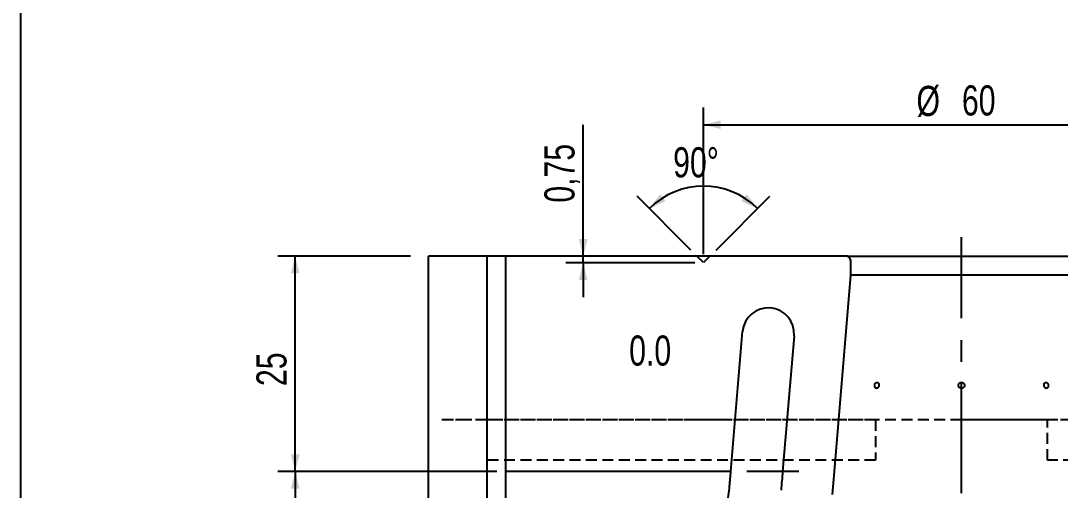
# Model space of a CAD drawing. Header units: millimetres. Extents: x 8 to 862, y 8 to 585.
# Drawn here: x 8 to 128.8, y 402.7 to 457.2 of the extents above; entities that cross this region are included whole.
import ezdxf

# ---------------------------------------------------------------- set-up
doc = ezdxf.new("R2010")
doc.units = ezdxf.units.MM
doc.linetypes.add('CENTERX2', pattern=[20.32, 12.7, -2.54, 2.54, -2.54])
doc.linetypes.add('HIDDEN', pattern=[1.905, 1.27, -0.635])
for name, color, linetype in [('CENTERLINE', 4, 'CENTERX2'), ('DIMENSIONS', 2, 'Continuous'), ('HIDDEN', 3, 'HIDDEN'), ('TEXT', 2, 'Continuous')]:
    doc.layers.add(name, color=color, linetype=linetype)
doc.layers.add('OUTLINE', color=7, linetype='Continuous', lineweight=25)
doc.styles.add('SLDTEXTSTYLE0', font='TXT', dxfattribs={"width": 0.75})
doc.dimstyles.new('SLDDIMSTYLE18', dxfattribs={"dimtxt": 3.5, "dimasz": 2, "dimexe": 0, "dimexo": 0.0625, "dimgap": 0.875, "dimtad": 1, "dimrnd": 1e-09, "dimdsep": 46, "dimtxsty": 'SLDTEXTSTYLE0', "dimsah": 1, "dimcen": 0.09, "dimadec": 0, "dimazin": 2, "dimtfac": 1, "dimtmove": 0, "dimatfit": 0, "dimfxl": 0, "dimfrac": 2, "dimtolj": 1, "dimtzin": 12, "dimarcsym": 0})
doc.dimstyles.new('SLDDIMSTYLE2', dxfattribs={"dimtxt": 3.5, "dimasz": 2, "dimexe": 0, "dimexo": 0.0625, "dimgap": 0.875, "dimtad": 1, "dimrnd": 1e-09, "dimzin": 12, "dimdsep": 46, "dimtxsty": 'SLDTEXTSTYLE0', "dimsah": 1, "dimcen": 0.09, "dimadec": 0, "dimazin": 3, "dimtfac": 1, "dimtofl": 0, "dimtmove": 0, "dimatfit": 3, "dimfxl": 0, "dimfrac": 2, "dimtolj": 1, "dimtzin": 12, "dimarcsym": 0})
doc.dimstyles.new('SLDDIMSTYLE8', dxfattribs={"dimtxt": 3.5, "dimasz": 2, "dimexe": 0, "dimexo": 0.0625, "dimgap": 0.875, "dimtad": 1, "dimdec": 4, "dimzin": 12, "dimdsep": 46, "dimtxsty": 'SLDTEXTSTYLE0', "dimsah": 1, "dimcen": 0.09, "dimazin": 3, "dimtfac": 1, "dimtofl": 0, "dimtmove": 0, "dimatfit": 3, "dimfxl": 0, "dimfrac": 2, "dimtolj": 1, "dimtzin": 12, "dimarcsym": 0})

# ---------------------------------------------------------------- blocks, each defined once
blk = doc.blocks.new('_D_49')
at = {"layer": 'DIMENSIONS'}
for p, q in [((63.36, 404.83), (37.9, 404.83)), ((39.9, 404.83), (39.9, 208.09)), ((63.36, 208.09), (37.9, 208.09))]:
    blk.add_line(p, q, dxfattribs=at)
for points in [[(39.9, 404.83), (39.4, 402.83), (40.4, 402.83)], [(39.9, 208.09), (40.4, 210.09), (39.4, 210.09)]]:
    blk.add_solid(points, dxfattribs=at)
at = {"layer": 'DIMENSIONS', "char_height": 3.5, "attachment_point": 1, "rotation": 90, "style": 'SLDTEXTSTYLE0'}
for s, insert in [('hollow mill 0.2+/-0.02 deep at center', (35.39, 273.7)), ('196,75', (35.39, 256.85))]:
    blk.add_mtext(s, dxfattribs=dict(at, insert=insert))
blk = doc.blocks.new('_D_50')
at = {"layer": 'DIMENSIONS'}
for p, q in [((53.31, 429.83), (37.9, 429.83)), ((39.9, 404.83), (39.9, 429.83)), ((61.73, 404.83), (37.9, 404.83))]:
    blk.add_line(p, q, dxfattribs=at)
for points in [[(39.9, 429.83), (39.4, 427.83), (40.4, 427.83)], [(39.9, 404.83), (40.4, 406.83), (39.4, 406.83)]]:
    blk.add_solid(points, dxfattribs=at)
at = {"layer": 'DIMENSIONS', "insert": (35.39, 414.75), "char_height": 3.5, "attachment_point": 1, "rotation": 90, "style": 'SLDTEXTSTYLE0'}
blk.add_mtext('25', dxfattribs=at)
blk = doc.blocks.new('_D_52')
at = {"layer": 'DIMENSIONS'}
for p, q in [((87.36, 430.08), (87.36, 447.11)), ((147.36, 430.08), (147.36, 447.11)), ((87.36, 445.11), (147.36, 445.11))]:
    blk.add_line(p, q, dxfattribs=at)
for points in [[(87.36, 445.11), (89.36, 444.61), (89.36, 445.61)], [(147.36, 445.11), (145.36, 445.61), (145.36, 444.61)]]:
    blk.add_solid(points, dxfattribs=at)
at = {"layer": 'DIMENSIONS', "char_height": 3.5, "attachment_point": 1, "style": 'SLDTEXTSTYLE0'}
for s, insert in [('%%c', (112.13, 449.62)), ('60', (117.41, 449.68))]:
    blk.add_mtext(s, dxfattribs=dict(at, insert=insert))
blk = doc.blocks.new('_D_53')
at = {"layer": 'DIMENSIONS'}
for p, q in [((73.38, 429.83), (73.38, 445.1)), ((86.36, 429.08), (71.38, 429.08)), ((73.38, 429.08), (73.38, 429.83)), ((73.38, 429.08), (73.38, 425.08))]:
    blk.add_line(p, q, dxfattribs=at)
for points in [[(73.38, 429.83), (73.88, 431.83), (72.88, 431.83)], [(73.38, 429.08), (72.88, 427.08), (73.88, 427.08)]]:
    blk.add_solid(points, dxfattribs=at)
at = {"layer": 'DIMENSIONS', "insert": (68.87, 436.05), "char_height": 3.5, "attachment_point": 1, "rotation": 90, "style": 'SLDTEXTSTYLE0'}
blk.add_mtext('0,75', dxfattribs=at)
blk = doc.blocks.new('_D_54')
at = {"layer": 'DIMENSIONS'}
for p, q in [((85.9, 430.54), (79.66, 436.79)), ((88.82, 430.54), (95.06, 436.79))]:
    blk.add_line(p, q, dxfattribs=at)
blk.add_arc((87.36, 429.08), 8.89, 45, 135, dxfattribs=at)
for points in [[(81.07, 435.37), (82.95, 436.23), (82.32, 437.01)], [(93.65, 435.37), (92.4, 437.01), (91.77, 436.23)]]:
    blk.add_solid(points, dxfattribs=at)
at = {"layer": 'DIMENSIONS', "insert": (83.84, 442.49), "char_height": 3.5, "attachment_point": 1, "style": 'SLDTEXTSTYLE0'}
blk.add_mtext('90°', dxfattribs=at)

msp = doc.modelspace()

# ---------------------------------------------------------------- linework, layer by layer
at = {"layer": 'CENTERLINE'}
msp.add_line((117.35918, 158.46862), (117.35918, 432.05254), dxfattribs=at)
at = {"layer": 'HIDDEN'}
for p, q in [((117.35918, 410.83342), (56.94555, 410.83342)), ((59.79531, 410.83342), (56.94555, 410.83342)), ((62.34819, 410.83342), (59.79051, 410.83342)), ((107.35918, 410.83342), (62.34819, 410.83342)), ((89.62335, 410.83342), (85.08322, 410.83342)), ((107.35918, 410.83342), (107.35918, 406.13342)), ((117.35918, 410.83342), (107.35918, 410.83342)), ((177.77281, 410.83342), (117.35918, 410.83342)), ((127.35918, 410.83342), (117.35918, 410.83342)), ((127.35918, 406.13342), (127.35918, 410.83342)), ((172.37018, 410.83342), (127.35918, 410.83342)), ((107.35918, 406.13342), (62.34819, 406.13342)), ((172.37018, 406.13342), (127.35918, 406.13342))]:
    msp.add_line(p, q, dxfattribs=at)
at = {"layer": 'OUTLINE'}
for p, q in [((8, 8), (8, 585)), ((55.38411, 183.08725), (55.38411, 429.83342)), ((62.17536, 429.83342), (55.38411, 429.83342)), ((62.17536, 429.83342), (62.17536, 369.83342)), ((64.35918, 429.83342), (62.17536, 429.83342)), ((64.35918, 429.83342), (64.35918, 404.83342)), ((86.60918, 429.83342), (64.35918, 429.83342)), ((87.35918, 429.08342), (86.60918, 429.83342)), ((88.10918, 429.83342), (86.60918, 429.83342)), ((88.10918, 429.83342), (87.35918, 429.08342)), ((104.11376, 429.83342), (88.10918, 429.83342)), ((104.11376, 429.83342), (130.6046, 429.83342)), ((104.50918, 427.64876), (104.50918, 429.14326)), ((102.58554, 404.83342), (104.50918, 427.64876)), ((130.20918, 427.64876), (104.50918, 427.64876)), ((90.54296, 404.83342), (91.91323, 421.08547)), ((97.89202, 420.58136), (96.56425, 404.83342)), ((90.54296, 404.83342), (64.35918, 404.83342)), ((98.46288, 404.83342), (92.41122, 404.83342)), ((102.35918, 402.14876), (102.58554, 404.83342))]:
    msp.add_line(p, q, dxfattribs=at)
for centre, radius, start, end in [((103.70918, 429.14326), 0.8, 0, 59.6203388), ((94.90262, 420.83342), 3, 355.1805779, 175.1805779)]:
    msp.add_arc(centre, radius, start, end, dxfattribs=at)
for centre, major_axis, ratio, start_param, end_param in [((12643.74676, 306.46034), (0, 34561.72333), 0.363970234, 1.567950022, 1.569191542), ((-9211.35771, 306.46034), (3138.37424, 34551.57481), 0.266856227, 4.739421004, 4.739469514), ((9381.87652, 306.46034), (3138.37424, 34551.57481), 0.266856227, 1.59218425, 1.592247338)]:
    msp.add_ellipse(centre, major_axis=major_axis, ratio=ratio, start_param=start_param, end_param=end_param, dxfattribs=at)
for points, knots in [([(107.26354, 414.80044), (107.26642, 414.76178), (107.27219, 414.68445), (107.31465, 414.58627), (107.3772, 414.51566), (107.45562, 414.48089), (107.54058, 414.48575), (107.62266, 414.52972), (107.69233, 414.60786), (107.74139, 414.71144), (107.76399, 414.82879), (107.75746, 414.9467), (107.72266, 415.05186), (107.66378, 415.13241), (107.58784, 415.17921), (107.50364, 415.18695), (107.42078, 415.15476), (107.34825, 415.08628), (107.29439, 414.98936), (107.26692, 414.88873), (107.26448, 414.82502), (107.26354, 414.80044)], [0, 0, 0, 0, 0.053681467, 0.107361513, 0.161052384, 0.214744858, 0.268423134, 0.322094659, 0.375775395, 0.429469963, 0.483156717, 0.536830354, 0.590504464, 0.644189917, 0.697884759, 0.751568203, 0.805239418, 0.858915471, 0.912607248, 0.966298917, 1, 1, 1, 1]), ([(117.59521, 414.57572), (117.62166, 414.60497), (117.67456, 414.66347), (117.71123, 414.77818), (117.71012, 414.89706), (117.66895, 415.00935), (117.59301, 415.10168), (117.49066, 415.16379), (117.37349, 415.18859), (117.25473, 415.17325), (117.14774, 415.11956), (117.06458, 415.03356), (117.01462, 414.925), (117.0035, 414.80615), (117.03248, 414.69043), (117.09827, 414.59085), (117.19346, 414.5186), (117.30745, 414.48169), (117.42683, 414.48473), (117.52612, 414.52046), (117.57597, 414.56034), (117.59521, 414.57572)], [0, 0, 0, 0, 0.053689577, 0.107382498, 0.161060295, 0.214730259, 0.268410497, 0.322103641, 0.375793972, 0.429468664, 0.48313992, 0.536826815, 0.590519592, 0.644204077, 0.697875059, 0.751552773, 0.80524371, 0.858935981, 0.912615408, 0.96628656, 1, 1, 1, 1]), ([(127.41889, 414.6258), (127.43091, 414.65958), (127.45495, 414.72715), (127.45729, 414.84677), (127.43377, 414.96325), (127.38475, 415.06558), (127.31601, 415.14162), (127.23477, 415.18288), (127.15003, 415.18468), (127.07131, 415.14679), (127.00769, 415.07354), (126.96668, 414.97319), (126.95326, 414.85711), (126.9691, 414.73841), (127.01231, 414.63047), (127.07778, 414.54539), (127.15774, 414.49274), (127.24301, 414.47836), (127.32341, 414.50421), (127.38332, 414.55829), (127.40899, 414.607), (127.41889, 414.6258)], [0, 0, 0, 0, 0.05368037, 0.107363794, 0.161036905, 0.214711278, 0.268400936, 0.322093826, 0.375774724, 0.429445797, 0.483124924, 0.536816006, 0.590508179, 0.644183911, 0.697854319, 0.751538866, 0.805233655, 0.858919214, 0.912591338, 0.966265875, 1, 1, 1, 1]), ([(89.48752, 398.80384), (89.60128, 399.1547), (89.8288, 399.85643), (90.08753, 400.93869), (90.28928, 402.03888), (90.36501, 402.78419), (90.40287, 403.15684)], [0, 0, 0, 0, 0.248074466, 0.496149492, 0.748073653, 1, 1, 1, 1])]:
    msp.add_open_spline(points, degree=3, knots=knots, dxfattribs=at)

# ---------------------------------------------------------------- texts
at = {"layer": 'TEXT', "insert": (78.72861, 420.62468), "char_height": 3.5, "attachment_point": 1, "style": 'SLDTEXTSTYLE0'}
msp.add_mtext('0.0', dxfattribs=at)

# ---------------------------------------------------------------- dimensions: what is measured, and where the dimension line sits
at = {"layer": 'DIMENSIONS'}
dim = msp.add_linear_dim(base=(147.35918, 445.11318), p1=(87.35918, 429.08342), p2=(147.35918, 429.08342), text='%%c<>', dimstyle='SLDDIMSTYLE2', dxfattribs=at)
dim.commit()
dim.dimension.update_dxf_attribs({"geometry": '_D_52', "text_midpoint": (117.35918, 445.11318), "dimtype": 160})
for base, p1, p2, dimstyle, picture, middle in [((73.37692, 429.83342), (87.35918, 429.08342), (64.35918, 429.83342), 'SLDDIMSTYLE18', '_D_53', (73.37692, 440.57766)), ((39.90273, 429.83342), (118.52064, 404.83342), (118.52064, 429.83342), 'SLDDIMSTYLE2', '_D_50', (39.90273, 417.33342))]:
    dim = msp.add_linear_dim(base=base, p1=p1, p2=p2, angle=90, dimstyle=dimstyle, dxfattribs=at)
    dim.commit()
    dim.dimension.update_dxf_attribs({"geometry": picture, "text_midpoint": middle, "dimtype": 160})
dim = msp.add_angular_dim_2l(base=(87.35918, 437.97543), line1=((88.10918, 429.83342), (87.35918, 429.08342)), line2=((87.35918, 429.08342), (86.60918, 429.83342)), dimstyle='SLDDIMSTYLE8', dxfattribs=at)
dim.commit()
dim.dimension.update_dxf_attribs({"geometry": '_D_54', "text_midpoint": (87.35918, 437.97543), "dimtype": 162})
dim = msp.add_linear_dim(base=(39.90273, 208.08726), p1=(64.35918, 404.83342), p2=(64.35918, 208.08726), angle=90, text='<>  hollow mill 0.2+/-0.02 deep at center', dimstyle='SLDDIMSTYLE2', dxfattribs=at)
dim.commit()
dim.dimension.update_dxf_attribs({"geometry": '_D_49', "text_midpoint": (39.90273, 306.46034), "dimtype": 160})

doc.saveas('drawing.dxf')
